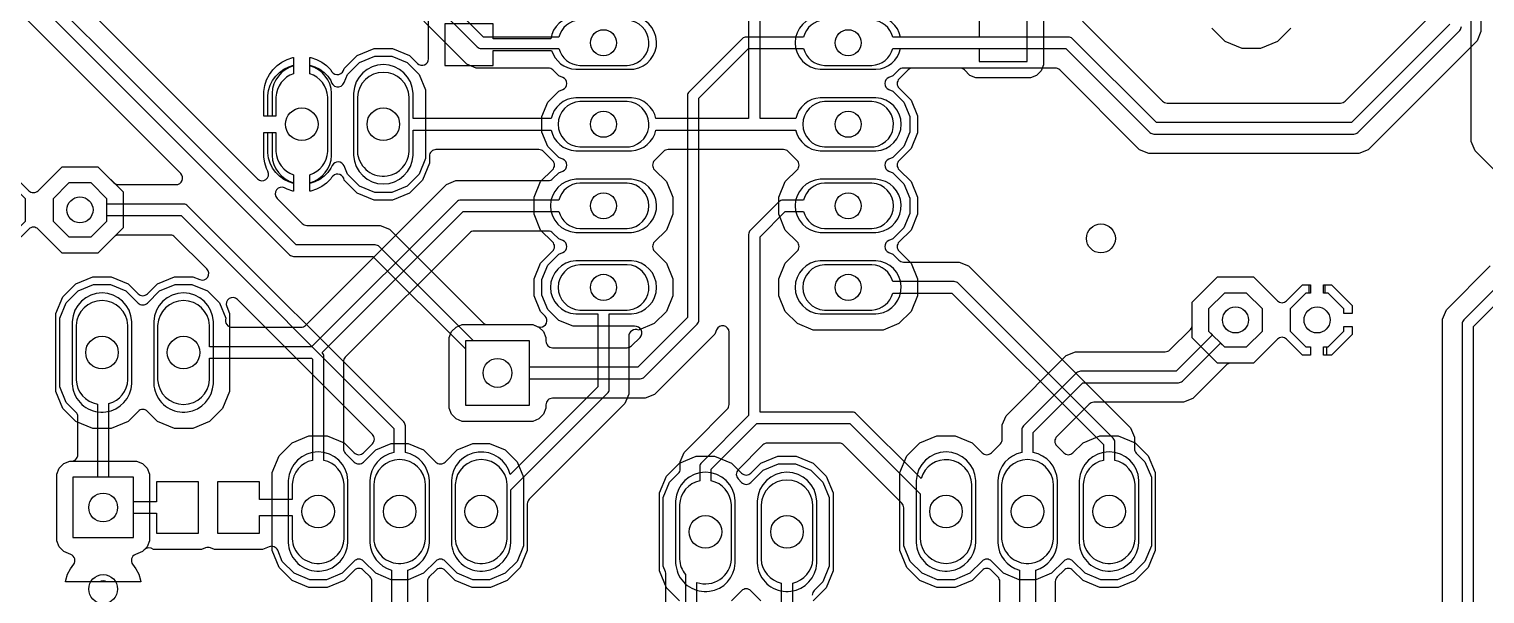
# Model space of a CAD drawing. Header units: millimetres. Extents: x 1 to 152, y 50 to 212.
# Drawn here: x 54.12 to 99.46, y 117.2 to 134.79 of the extents above; entities that cross this region are included whole.
import ezdxf

# ---------------------------------------------------------------- set-up
doc = ezdxf.new("R2010")
doc.units = ezdxf.units.MM

msp = doc.modelspace()

# ---------------------------------------------------------------- linework, layer by layer
at = {"layer": '16_copper'}
for points in [[(101.535, 128.618), (99.154, 130.999), (99.035, 131.288), (99.035, 142.592, 0.198912)], [(66.601, 135.712), (68.073, 134.24, 0.198912), (68.199, 134.188), (70.618, 134.188, 0.327921), (71.268, 133.66), (72.75, 133.66), (72.819, 133.666, 0.906347), (72.75, 135.072)], [(71.268, 135.072, 0.327921), (70.618, 134.544), (68.273, 134.544), (66.801, 136.016, 0.198912)], [(85.713, 135.183), (85.713, 133.681), (85.636, 133.494), (85.493, 133.351), (85.306, 133.274), (83.604, 133.274), (83.417, 133.351), (83.249, 133.519, 0.198912), (83.106, 133.579), (81.35, 133.579, 0.198912), (81.206, 133.519), (81.023, 133.336), (80.896, 133.284, 0.66818), (80.896, 132.908), (81.023, 132.856), (81.365, 132.514), (81.55, 132.068), (81.55, 131.584), (81.365, 131.138), (81.023, 130.796), (80.896, 130.744, 0.66818), (80.896, 130.368), (81.023, 130.316), (81.365, 129.974), (81.55, 129.528), (81.55, 129.044), (81.365, 128.598), (81.023, 128.256), (80.896, 128.204, 0.668191), (80.896, 127.828), (81.023, 127.776), (81.206, 127.593, 0.198912), (81.35, 127.533), (83.088, 127.533), (83.377, 127.414), (88.425, 122.366), (88.544, 122.077), (88.544, 121.727, 0.198912), (88.604, 121.583), (88.873, 121.314), (89.073, 120.831), (89.073, 118.691), (88.873, 118.208), (88.502, 117.837), (88.019, 117.637), (87.495, 117.637), (87.012, 117.837), (86.631, 118.218, 0.414214), (86.343, 118.218), (85.962, 117.837), (85.479, 117.637), (84.955, 117.637), (84.472, 117.837), (84.091, 118.218, 0.414214), (83.803, 118.218), (83.422, 117.837), (82.939, 117.637), (82.415, 117.637), (81.932, 117.837), (81.561, 118.208), (81.361, 118.691), (81.361, 119.879, 0.198912), (81.301, 120.023), (79.489, 121.835, 0.198912), (79.346, 121.895), (77.118, 121.895, 0.198912), (76.975, 121.835), (76.203, 121.063, 0.414214), (76.203, 120.776), (76.31, 120.669, 0.414214), (76.598, 120.669), (76.979, 121.05), (77.462, 121.25), (77.986, 121.25), (78.469, 121.05), (78.84, 120.679), (79.04, 120.196), (79.04, 118.056), (78.84, 117.573), (78.571, 117.304, 0.198912), (78.511, 117.16)], [(73.955, 115.729), (73.955, 117.807, 0.098493), (73.939, 117.885), (73.868, 118.056), (73.868, 120.196), (74.068, 120.679), (74.337, 120.948, 0.198912), (74.397, 121.092), (74.397, 121.315), (74.516, 121.604), (74.767, 121.854), (74.767, 121.854), (75.861, 122.949, 0.198912), (75.921, 123.092), (75.921, 125.349, 0.820684), (75.53, 125.427), (75.471, 125.284), (73.598, 123.411), (73.309, 123.292), (70.418, 123.292, 0.414214), (70.215, 123.088), (70.215, 122.978), (70.138, 122.791), (69.995, 122.648), (69.808, 122.571), (67.606, 122.571), (67.419, 122.648), (67.276, 122.791), (67.199, 122.978), (67.199, 125.18), (67.276, 125.367), (67.419, 125.51), (67.606, 125.587), (69.808, 125.587), (69.995, 125.51), (70.138, 125.367), (70.215, 125.18), (70.215, 125.07, 0.414214), (70.418, 124.866), (72.742, 124.866, 0.198912), (72.885, 124.926), (73.146, 125.187, 0.696843), (72.976, 125.532), (71.061, 125.532), (70.615, 125.716), (70.273, 126.058), (70.088, 126.504), (70.088, 126.988), (70.273, 127.434), (70.615, 127.776), (70.742, 127.828, 0.668191), (70.742, 128.204), (70.615, 128.256), (70.432, 128.439, 0.198912), (70.288, 128.499), (67.974, 128.499, 0.198912), (67.831, 128.439), (63.966, 124.574, 0.198912), (63.906, 124.431), (63.906, 121.727, 0.198912), (63.966, 121.583), (64.245, 121.304, 0.414214), (64.533, 121.304), (64.914, 121.685), (65.397, 121.885), (65.921, 121.885), (66.404, 121.685), (66.785, 121.304, 0.414214), (67.073, 121.304), (67.454, 121.685), (67.937, 121.885), (68.461, 121.885), (68.944, 121.685), (69.315, 121.314), (69.515, 120.831), (69.515, 118.691), (69.315, 118.208), (68.944, 117.837), (68.461, 117.637), (67.937, 117.637), (67.454, 117.837), (67.073, 118.218, 0.414214), (66.785, 118.218), (66.404, 117.837), (65.921, 117.637), (65.397, 117.637), (64.914, 117.837), (64.533, 118.218, 0.414214), (64.245, 118.218), (63.864, 117.837), (63.381, 117.637), (62.857, 117.637), (62.374, 117.837), (62.003, 118.208), (61.86, 118.554, 0.414214), (61.594, 118.664), (61.391, 118.58), (59.889, 118.58), (59.768, 118.63, 0.198911), (59.612, 118.63), (59.491, 118.58), (57.989, 118.58, 0.402553), (57.698, 118.565), (57.651, 118.518), (57.427, 118.425, 0.485577), (57.34, 118.118), (57.445, 117.974), (57.53, 117.806), (57.588, 117.628), (57.597, 117.573), (56.541, 117.573, 0.245287), (56.306, 117.573), (55.251, 117.573), (55.259, 117.628), (55.317, 117.806), (55.403, 117.974), (55.507, 118.118, 0.484702), (55.42, 118.425), (55.196, 118.518), (55.053, 118.66), (54.976, 118.847), (54.976, 120.929), (55.053, 121.116), (55.196, 121.258), (55.383, 121.336, 0.487144), (55.636, 121.539), (55.636, 122.712, 0.198912), (55.577, 122.856), (55.272, 123.161), (55.072, 123.644), (55.072, 125.784), (55.272, 126.267), (55.643, 126.638), (56.126, 126.838), (56.65, 126.838), (57.133, 126.638), (57.514, 126.257, 0.414214), (57.802, 126.257), (58.183, 126.638), (58.666, 126.838), (59.19, 126.838), (59.673, 126.638), (60.044, 126.267), (60.244, 125.784, 0.527726), (60.447, 125.501), (62.582, 125.501, 0.198912), (62.725, 125.561), (67.118, 129.954), (67.407, 130.073), (70.288, 130.073, 0.198912), (70.432, 130.133), (70.615, 130.316), (70.742, 130.368, 0.66818), (70.742, 130.744), (70.615, 130.796), (70.273, 131.138), (70.088, 131.584), (70.088, 132.068), (70.273, 132.514), (70.615, 132.856), (70.742, 132.908, 0.66818), (70.742, 133.284), (70.615, 133.336), (70.432, 133.519, 0.198912), (70.288, 133.579), (68.042, 133.579), (67.753, 133.698), (66.408, 135.043, 0.198912)], [(78.888, 135.072, 0.327921), (78.238, 134.544), (76.454, 134.544, 0.198912), (76.328, 134.492), (74.677, 132.841, 0.198912), (74.625, 132.715), (74.625, 125.804), (73.078, 124.257), (69.707, 124.257), (69.707, 125.079), (67.707, 125.079), (67.707, 123.079), (69.707, 123.079), (69.707, 123.901), (73.152, 123.901, 0.198912), (73.278, 123.953), (74.929, 125.604, 0.198912), (74.981, 125.73), (74.981, 132.641), (76.528, 134.188), (78.238, 134.188, 0.327921), (78.888, 133.66), (80.37, 133.66, 0.327921), (81.02, 134.188), (83.705, 134.188), (83.705, 133.782), (85.205, 133.782), (85.205, 135.082)], [(83.705, 135.082), (83.705, 134.544), (81.02, 134.544, 0.327921), (80.37, 135.072)], [(74.92, 115.1), (74.92, 117.554, 0.499991), (75.992, 118.278), (75.992, 119.974, 0.336925), (75.362, 120.722), (75.362, 121.084), (76.782, 122.504), (79.682, 122.504), (81.869, 120.318), (81.869, 118.913, 0.95208), (83.485, 118.913), (83.485, 120.609, 0.849035), (81.9, 120.79), (79.882, 122.808, 0.198912), (79.756, 122.86), (76.886, 122.86), (76.886, 128.323), (77.671, 129.108), (78.238, 129.108, 0.327921), (78.888, 128.58), (80.37, 128.58, 0.952079), (80.37, 129.992), (78.888, 129.992, 0.327921), (78.238, 129.464), (77.597, 129.464, 0.198912), (77.471, 129.412), (76.582, 128.523, 0.198912), (76.53, 128.397), (76.53, 122.756), (75.058, 121.284, 0.198912), (75.006, 121.158), (75.006, 120.722, 0.336925), (74.376, 119.974), (74.376, 118.278, 0.163301), (74.564, 117.8), (74.564, 115.1)], [(77.902, 115.382), (77.902, 117.53, 0.336925), (78.532, 118.278), (78.532, 119.974, 0.95208), (76.916, 119.974), (76.916, 118.278, 0.336925), (77.546, 117.53), (77.546, 115.456)]]:
    msp.add_lwpolyline(points, format="xyb", dxfattribs=at)
msp.add_lwpolyline([(93.414, 134.816), (93.007, 134.409), (92.475, 134.188), (91.899, 134.188), (91.367, 134.409), (90.96, 134.816)], dxfattribs=at)
for points in [[(64.889, 129.702), (64.406, 129.902), (64.035, 130.273), (63.929, 130.528, 0.640153), (63.561, 130.543), (63.519, 130.461), (63.421, 130.326), (63.303, 130.208), (63.168, 130.11), (63.019, 130.034), (62.865, 129.984), (62.865, 130.251, 0.309894), (63.419, 130.978), (63.419, 132.674, 0.309894), (62.865, 133.401), (62.865, 133.668), (63.019, 133.618), (63.168, 133.542), (63.303, 133.444), (63.421, 133.326), (63.519, 133.191, 0.800183), (63.929, 133.124), (64.035, 133.379), (64.406, 133.75), (64.889, 133.95), (65.413, 133.95), (65.896, 133.75), (66.267, 133.379), (66.467, 132.896), (66.467, 130.756), (66.267, 130.273), (65.896, 129.902), (65.413, 129.702)], [(61.549, 132.08), (61.549, 132.718), (61.575, 132.883), (61.627, 133.042), (61.703, 133.191), (61.801, 133.326), (61.919, 133.444), (62.054, 133.542), (62.203, 133.618), (62.357, 133.668), (62.357, 133.401, 0.309892), (61.803, 132.674), (61.803, 132.08)], [(65.27, 130.218, 0.357806), (65.959, 130.978), (65.959, 132.674, 0.95208), (64.343, 132.674), (64.343, 130.978), (64.351, 130.899), (64.366, 130.821), (64.389, 130.745), (64.42, 130.672), (64.457, 130.602), (64.501, 130.536), (64.552, 130.475), (64.608, 130.419), (64.669, 130.368), (64.735, 130.324), (64.805, 130.287), (64.878, 130.256), (64.954, 130.233), (65.032, 130.218), (65.111, 130.21), (65.191, 130.21)], [(72.819, 131.126, 0.906347), (72.75, 132.532), (71.268, 132.532, 0.952079), (71.268, 131.12), (72.75, 131.12)], [(80.439, 131.126, 0.906347), (80.37, 132.532), (78.888, 132.532, 0.952079), (78.888, 131.12), (80.37, 131.12)], [(62.203, 130.034), (62.054, 130.11), (61.919, 130.208), (61.801, 130.326), (61.703, 130.461), (61.627, 130.61), (61.575, 130.769), (61.549, 130.934), (61.549, 131.572), (61.803, 131.572), (61.803, 130.978, 0.309892), (62.357, 130.251), (62.357, 129.984)], [(55.145, 127.813), (54.396, 128.561, 0.414214), (54.109, 128.561), (53.615, 128.067), (53.518, 128.067), (53.518, 128.329), (54, 128.812), (54, 129.506), (53.509, 129.997), (53.416, 129.997), (53.416, 130.251), (53.615, 130.251), (54.109, 129.757, 0.414214), (54.396, 129.757), (55.145, 130.505), (56.26, 130.505), (57.048, 129.717), (57.048, 128.601), (56.26, 127.813)], [(63.238, 118.153, 0.357806), (63.927, 118.913), (63.927, 120.609, 0.336925), (63.297, 121.357), (63.297, 124.587, 0.201549), (63.243, 124.714), (67.638, 129.108), (70.618, 129.108, 0.327921), (71.268, 128.58), (72.75, 128.58, 0.952079), (72.75, 129.992), (71.268, 129.992, 0.327921), (70.618, 129.464), (67.564, 129.464, 0.198912), (67.438, 129.412), (62.918, 124.892), (59.736, 124.892), (59.736, 125.562, 0.95208), (58.12, 125.562), (58.12, 123.866, 0.95208), (59.736, 123.866), (59.736, 124.536), (62.918, 124.536), (62.941, 124.513), (62.941, 121.357, 0.336925), (62.311, 120.609), (62.311, 120.142), (61.29, 120.142), (61.29, 120.688), (59.99, 120.688), (59.99, 119.088), (61.29, 119.088), (61.29, 119.634), (62.311, 119.634), (62.311, 118.913), (62.319, 118.834), (62.334, 118.756), (62.357, 118.68), (62.388, 118.607), (62.425, 118.537), (62.469, 118.471), (62.52, 118.41), (62.576, 118.354), (62.637, 118.303), (62.703, 118.259), (62.773, 118.222), (62.846, 118.191), (62.922, 118.168), (63, 118.153), (63.079, 118.145), (63.159, 118.145)], [(72.819, 126.046, 0.906347), (72.75, 127.452), (71.268, 127.452, 0.952079), (71.268, 126.04), (72.75, 126.04)], [(87.876, 118.153, 0.357806), (88.565, 118.913), (88.565, 120.609, 0.336925), (87.935, 121.357), (87.935, 121.92, 0.198912), (87.883, 122.046), (83.057, 126.872, 0.198912), (82.931, 126.924), (81.02, 126.924, 0.327921), (80.37, 127.452), (78.888, 127.452, 0.952079), (78.888, 126.04), (80.37, 126.04, 0.327921), (81.02, 126.568), (82.857, 126.568), (87.579, 121.846), (87.579, 121.357, 0.336925), (86.949, 120.609), (86.949, 118.913), (86.957, 118.834), (86.972, 118.756), (86.995, 118.68), (87.026, 118.607), (87.063, 118.537), (87.107, 118.471), (87.158, 118.41), (87.214, 118.354), (87.275, 118.303), (87.341, 118.259), (87.411, 118.222), (87.484, 118.191), (87.56, 118.168), (87.638, 118.153), (87.717, 118.145), (87.797, 118.145)], [(91.136, 124.384), (90.348, 125.172), (90.348, 126.288), (91.136, 127.076), (92.252, 127.076), (93, 126.328, 0.414214), (93.287, 126.328), (93.782, 126.822), (93.98, 126.822), (93.98, 126.568), (93.887, 126.568), (93.396, 126.077), (93.396, 125.383), (93.887, 124.892), (94.031, 124.892), (94.031, 124.638), (93.782, 124.638), (93.287, 125.132, 0.414214), (93, 125.132), (92.252, 124.384)], [(57.364, 119.71), (58.09, 119.71), (58.09, 119.088), (59.39, 119.088), (59.39, 120.688), (58.09, 120.688), (58.09, 120.066), (57.364, 120.066), (57.364, 120.828), (56.602, 120.828), (56.602, 123.126, 0.324267), (57.196, 123.866), (57.196, 125.562, 0.95208), (55.58, 125.562), (55.58, 123.866, 0.349547), (56.246, 123.11), (56.246, 120.828), (55.484, 120.828), (55.484, 118.948), (57.364, 118.948)], [(65.778, 118.153, 0.357806), (66.467, 118.913), (66.467, 120.609, 0.95208), (64.851, 120.609), (64.851, 118.913), (64.859, 118.834), (64.874, 118.756), (64.897, 118.68), (64.928, 118.607), (64.965, 118.537), (65.009, 118.471), (65.06, 118.41), (65.116, 118.354), (65.177, 118.303), (65.243, 118.259), (65.313, 118.222), (65.386, 118.191), (65.462, 118.168), (65.54, 118.153), (65.619, 118.145), (65.699, 118.145)], [(68.318, 118.153, 0.357806), (69.007, 118.913), (69.007, 120.609, 0.95208), (67.391, 120.609), (67.391, 118.913), (67.399, 118.834), (67.414, 118.756), (67.437, 118.68), (67.468, 118.607), (67.505, 118.537), (67.549, 118.471), (67.6, 118.41), (67.656, 118.354), (67.717, 118.303), (67.783, 118.259), (67.853, 118.222), (67.926, 118.191), (68.002, 118.168), (68.08, 118.153), (68.159, 118.145), (68.239, 118.145)], [(85.336, 118.153, 0.357806), (86.025, 118.913), (86.025, 120.609, 0.95208), (84.409, 120.609), (84.409, 118.913), (84.417, 118.834), (84.432, 118.756), (84.455, 118.68), (84.486, 118.607), (84.523, 118.537), (84.567, 118.471), (84.618, 118.41), (84.674, 118.354), (84.735, 118.303), (84.801, 118.259), (84.871, 118.222), (84.944, 118.191), (85.02, 118.168), (85.098, 118.153), (85.177, 118.145), (85.257, 118.145)]]:
    msp.add_lwpolyline(points, format="xyb", close=True, dxfattribs=at)
for points in [[(56.54, 128.812), (56.54, 129.506), (56.049, 129.997), (55.355, 129.997), (54.864, 129.506), (54.864, 128.812), (55.355, 128.321), (56.049, 128.321)], [(92.532, 125.383), (92.532, 126.077), (92.041, 126.568), (91.347, 126.568), (90.856, 126.077), (90.856, 125.383), (91.347, 124.892), (92.041, 124.892)], [(95.072, 125.933), (95.072, 126.077), (94.581, 126.568), (94.488, 126.568), (94.488, 126.822), (94.686, 126.822), (95.326, 126.182), (95.326, 125.933)], [(94.539, 124.892), (94.581, 124.892), (95.072, 125.383), (95.072, 125.527), (95.326, 125.527), (95.326, 125.278), (94.686, 124.638), (94.539, 124.638)]]:
    msp.add_lwpolyline(points, close=True, dxfattribs=at)
at = {"layer": '1_copper'}
for points in [[(99.339, 179.844), (99.339, 134.717), (99.22, 134.428), (98.969, 134.178), (98.969, 134.178), (96.073, 131.282), (96.073, 131.282), (95.823, 131.031), (95.534, 130.912), (88.997, 130.912), (88.708, 131.031), (86.22, 133.519, 0.198912), (86.077, 133.579), (81.639, 133.579, 0.198912), (81.496, 133.519), (81.216, 133.24, 0.414214), (81.216, 132.952), (81.587, 132.582), (81.79, 132.091), (81.79, 131.561), (81.587, 131.07), (81.216, 130.7, 0.414214), (81.216, 130.412), (81.587, 130.042), (81.79, 129.551), (81.79, 129.021), (81.587, 128.53), (81.216, 128.16, 0.414214), (81.216, 127.872), (81.587, 127.502), (81.79, 127.011), (81.79, 126.481), (81.587, 125.99), (81.211, 125.615), (80.721, 125.412), (78.537, 125.412), (78.047, 125.615), (77.671, 125.99), (77.468, 126.481), (77.468, 127.011), (77.671, 127.502), (78.042, 127.872, 0.414214), (78.042, 128.16), (77.671, 128.53), (77.468, 129.021), (77.468, 129.551), (77.671, 130.042), (78.042, 130.412, 0.414214), (78.042, 130.7), (77.762, 130.979, 0.198912), (77.619, 131.039), (74.019, 131.039, 0.198912), (73.876, 130.979), (73.596, 130.7, 0.414214), (73.596, 130.412), (73.967, 130.042), (74.17, 129.551), (74.17, 129.021), (73.967, 128.53), (73.596, 128.16, 0.414214), (73.596, 127.872), (73.967, 127.502), (74.17, 127.011), (74.17, 126.481), (73.967, 125.99), (73.591, 125.615), (73.101, 125.412, 0.557061), (72.796, 125.208), (72.796, 123.414), (72.677, 123.125), (69.695, 120.143, 0.198912), (69.635, 119.999), (69.635, 118.547), (69.416, 118.02), (69.012, 117.616), (68.485, 117.397), (67.913, 117.397), (67.386, 117.616), (67.073, 117.929, 0.414214), (66.785, 117.929), (66.582, 117.725, 0.198912), (66.523, 117.582), (66.523, 109.748, 0.198912)], [(49.15, 140.844), (62.231, 127.763, 0.198912), (62.357, 127.711), (64.823, 127.711), (67.707, 124.828), (67.707, 123.079), (69.707, 123.079), (69.707, 125.079), (67.958, 125.079), (65.023, 128.015, 0.198912), (64.897, 128.067), (62.431, 128.067), (49.454, 141.044)], [(50.123, 141.237), (61.232, 130.127, 0.854087), (61.557, 130.363), (61.516, 130.444), (61.458, 130.621), (61.429, 130.805), (61.429, 131.572), (61.683, 131.572), (61.683, 130.857, 0.323071), (62.357, 130.005), (62.357, 129.741), (62.334, 129.745), (62.157, 129.803), (62.076, 129.844, 0.854087), (61.84, 129.519), (62.624, 128.736, 0.198912), (62.767, 128.676), (65.054, 128.676), (65.343, 128.557), (65.593, 128.306), (65.593, 128.306), (68.253, 125.647, 0.198912), (68.397, 125.587), (69.808, 125.587), (69.968, 125.521), (69.981, 125.517), (69.993, 125.512), (69.998, 125.511), (70.002, 125.51), (70.015, 125.508), (70.029, 125.506), (70.033, 125.506), (70.037, 125.506), (70.051, 125.506, 0.659216), (70.189, 125.852), (70.051, 125.99), (69.848, 126.481), (69.848, 127.011), (70.051, 127.502), (70.422, 127.872, 0.414214), (70.422, 128.16), (70.051, 128.53), (69.848, 129.021), (69.848, 129.551), (70.051, 130.042), (70.422, 130.412, 0.414214), (70.422, 130.7), (70.142, 130.979, 0.198912), (69.999, 131.039), (66.79, 131.039, 0.414214), (66.587, 130.835), (66.587, 130.612), (66.368, 130.085), (65.964, 129.681), (65.437, 129.462), (64.865, 129.462), (64.338, 129.681), (63.934, 130.085, 0.640285), (63.577, 130.212), (63.564, 130.197, 0.098029), (63.513, 130.128), (63.381, 129.996), (63.231, 129.887), (63.065, 129.803), (62.888, 129.745), (62.865, 129.741), (62.865, 130.005, 0.323073), (63.539, 130.857), (63.539, 132.795, 0.323073), (62.865, 133.647), (62.865, 133.911), (62.888, 133.907), (63.065, 133.849), (63.231, 133.765), (63.381, 133.656), (63.513, 133.524, 0.709924), (63.908, 133.506), (63.934, 133.567), (64.338, 133.971), (64.865, 134.19), (65.437, 134.19), (65.964, 133.971), (66.213, 133.723, 0.668179), (66.56, 133.866), (66.56, 135.056)], [(76.53, 141.097), (76.53, 132.004), (73.643, 132.004, 0.338315), (72.876, 132.652), (71.142, 132.652, 0.338315), (70.375, 132.004), (66.079, 132.004), (66.079, 132.795, 0.95729), (64.223, 132.795), (64.223, 130.857, 0.95729), (66.079, 130.857), (66.079, 131.648), (70.375, 131.648, 0.338315), (71.142, 131), (72.876, 131, 0.338315), (73.643, 131.648), (77.995, 131.648), (78, 131.625, 0.330356), (78.762, 131), (80.496, 131, 0.952081), (80.496, 132.652), (78.762, 132.652, 0.338315), (77.995, 132.004), (76.886, 132.004), (76.886, 141.023)], [(54.109, 129.757, 0.414214), (54.396, 129.757), (55.145, 130.505), (56.26, 130.505), (56.759, 130.006, 0.198912), (56.903, 129.946), (58.695, 129.946, 0.668179), (58.839, 130.293), (48.608, 140.524)], [(78.762, 135.192, 0.952081), (78.762, 133.54), (80.496, 133.54, 0.338315), (81.263, 134.188), (86.413, 134.188), (89.028, 131.573, 0.198912), (89.154, 131.521), (95.377, 131.521), (95.384, 131.522, 0.188292), (95.503, 131.573), (98.678, 134.748, 0.198912), (98.73, 134.874)], [(98.374, 134.948), (95.303, 131.877), (89.228, 131.877), (86.613, 134.492, 0.198912), (86.487, 134.544), (81.263, 134.544, 0.338315), (80.496, 135.192)], [(86.933, 135.034), (89.421, 132.546, 0.198912), (89.564, 132.486), (94.967, 132.486, 0.198912), (95.11, 132.546), (97.705, 135.141, 0.198912)], [(65.913, 109.39), (65.913, 117.94, 0.323073), (66.587, 118.792), (66.587, 120.73, 0.346554), (65.837, 121.6), (65.837, 122.428, 0.198912), (65.785, 122.554), (59.054, 129.285, 0.198912), (58.928, 129.337), (56.54, 129.337), (56.54, 129.506), (56.049, 129.997), (55.355, 129.997), (54.864, 129.506), (54.864, 128.812), (55.355, 128.321), (56.049, 128.321), (56.54, 128.812), (56.54, 128.981), (58.854, 128.981), (65.481, 122.354), (65.481, 121.6, 0.346554), (64.731, 120.73), (64.731, 118.792, 0.323073), (65.405, 117.94), (65.405, 109.39, 0.323073)], [(64.795, 109.748), (64.795, 117.582, 0.198912), (64.736, 117.725), (64.533, 117.929, 0.414214), (64.245, 117.929), (63.932, 117.616), (63.405, 117.397), (62.833, 117.397), (62.306, 117.616), (61.902, 118.02), (61.683, 118.547), (61.683, 120.975), (61.902, 121.502), (62.306, 121.906), (62.833, 122.125), (63.405, 122.125), (63.932, 121.906), (64.245, 121.593, 0.414214), (64.533, 121.593), (64.812, 121.873, 0.415334), (64.812, 122.161), (60.604, 126.369, 0.820682), (60.273, 126.148), (60.364, 125.928), (60.364, 123.5), (60.145, 122.973), (59.741, 122.569), (59.214, 122.35), (58.642, 122.35), (58.115, 122.569), (57.802, 122.882, 0.414214), (57.514, 122.882), (57.201, 122.569), (56.674, 122.35), (56.102, 122.35), (55.575, 122.569), (55.171, 122.973), (54.952, 123.5), (54.952, 125.928), (55.171, 126.455), (55.575, 126.859), (56.102, 127.078), (56.674, 127.078), (57.201, 126.859), (57.514, 126.546, 0.414214), (57.802, 126.546), (58.115, 126.859), (58.642, 127.078), (59.214, 127.078), (59.434, 126.987, 0.820682), (59.655, 127.318), (58.661, 128.312, 0.198912), (58.518, 128.372), (56.903, 128.372, 0.198912), (56.759, 128.312), (56.26, 127.813), (55.145, 127.813), (54.396, 128.561, 0.414214), (54.109, 128.561)], [(84.353, 109.748), (84.353, 117.582, 0.198912), (84.294, 117.725), (84.091, 117.929, 0.414214), (83.803, 117.929), (83.49, 117.616), (82.963, 117.397), (82.391, 117.397), (81.864, 117.616), (81.46, 118.02), (81.241, 118.547), (81.241, 120.975), (81.46, 121.502), (81.864, 121.906), (82.391, 122.125), (82.963, 122.125), (83.49, 121.906), (83.803, 121.593, 0.414214), (84.091, 121.593), (84.37, 121.873, 0.198912), (84.43, 122.017), (84.43, 122.458), (84.549, 122.747), (86.422, 124.62), (86.711, 124.739), (89.506, 124.739, 0.198912), (89.649, 124.799), (90.288, 125.438, 0.198912), (90.348, 125.582), (90.348, 126.288), (91.136, 127.076), (92.252, 127.076), (93, 126.328, 0.414214), (93.287, 126.328), (93.782, 126.822), (94.031, 126.822), (94.031, 126.568), (93.887, 126.568), (93.396, 126.077), (93.396, 125.383), (93.887, 124.892), (94.031, 124.892), (94.031, 124.638), (93.782, 124.638), (93.287, 125.132, 0.414214), (93, 125.132), (92.252, 124.384), (91.546, 124.384, 0.198912), (91.402, 124.324), (90.362, 123.284), (90.073, 123.165), (87.278, 123.165, 0.198912), (87.135, 123.105), (86.127, 122.097, 0.414214), (86.127, 121.81), (86.343, 121.593, 0.414214), (86.631, 121.593), (86.944, 121.906), (87.471, 122.125), (88.043, 122.125), (88.57, 121.906), (88.974, 121.502), (89.193, 120.975), (89.193, 118.547), (88.974, 118.02), (88.57, 117.616), (88.043, 117.397), (87.471, 117.397), (86.944, 117.616), (86.631, 117.929, 0.414214), (86.343, 117.929), (86.14, 117.725, 0.198912), (86.081, 117.582), (86.081, 109.748, 0.198912)], [(85.471, 109.39), (85.471, 117.94, 0.323073), (86.145, 118.792), (86.145, 120.73, 0.346554), (85.395, 121.6), (85.395, 122.227), (86.942, 123.774), (89.916, 123.774, 0.198912), (90.042, 123.826), (91.227, 125.012), (91.347, 124.892), (92.041, 124.892), (92.532, 125.383), (92.532, 126.077), (92.041, 126.568), (91.347, 126.568), (90.856, 126.077), (90.856, 125.383), (90.976, 125.263), (89.842, 124.13), (86.868, 124.13, 0.198912), (86.742, 124.078), (85.091, 122.427, 0.198912), (85.039, 122.301), (85.039, 121.6, 0.346554), (84.289, 120.73), (84.289, 118.792, 0.323073), (84.963, 117.94), (84.963, 109.39, 0.323073)], [(74.371, 116.981), (73.967, 117.385), (73.748, 117.912), (73.748, 120.34), (73.967, 120.867), (74.371, 121.271), (74.898, 121.49), (75.47, 121.49), (75.997, 121.271), (76.31, 120.958, 0.414214), (76.598, 120.958), (76.911, 121.271), (77.438, 121.49), (78.01, 121.49), (78.537, 121.271), (78.941, 120.867), (79.16, 120.34), (79.16, 117.912), (78.941, 117.385), (78.537, 116.981)], [(76.911, 116.981), (76.598, 117.294, 0.414214), (76.31, 117.294), (75.997, 116.981)]]:
    msp.add_lwpolyline(points, format="xyb", dxfattribs=at)
for points in [[(72.957, 133.548, 0.906349), (72.876, 135.192), (71.142, 135.192, 0.359382), (70.364, 134.483), (68.568, 134.483), (68.568, 134.955), (67.068, 134.955), (67.068, 133.655), (68.568, 133.655), (68.568, 134.127), (70.391, 134.127, 0.317179), (71.142, 133.54), (72.876, 133.54)], [(61.429, 132.08), (61.429, 132.847), (61.458, 133.031), (61.516, 133.208), (61.6, 133.374), (61.709, 133.524), (61.841, 133.656), (61.991, 133.765), (62.157, 133.849), (62.334, 133.907), (62.357, 133.911), (62.357, 133.647, 0.323071), (61.683, 132.795), (61.683, 132.08)], [(72.957, 128.468, 0.906349), (72.876, 130.112), (71.142, 130.112, 0.952081), (71.142, 128.46), (72.876, 128.46)], [(80.577, 128.468, 0.906349), (80.496, 130.112), (78.762, 130.112, 0.952081), (78.762, 128.46), (80.496, 128.46)], [(68.32, 117.912, 0.36397), (69.127, 118.792), (69.127, 120.438), (72.135, 123.445, 0.198912), (72.187, 123.571), (72.187, 125.92), (72.876, 125.92, 0.952081), (72.876, 127.572), (71.142, 127.572, 0.952081), (71.142, 125.92), (71.831, 125.92), (71.831, 123.645), (69.1, 120.913, 0.865661), (67.271, 120.73), (67.271, 118.792), (67.278, 118.712), (67.292, 118.632), (67.313, 118.554), (67.341, 118.478), (67.375, 118.404), (67.416, 118.334), (67.462, 118.268), (67.514, 118.205), (67.571, 118.148), (67.634, 118.096), (67.7, 118.05), (67.77, 118.009), (67.844, 117.975), (67.92, 117.947), (67.998, 117.926), (68.078, 117.912), (68.158, 117.905), (68.24, 117.905)], [(80.577, 125.928, 0.906349), (80.496, 127.572), (78.762, 127.572, 0.952081), (78.762, 125.92), (80.496, 125.92)], [(99.171, 111.236), (99.111, 111.236), (99.111, 125.529), (100.15, 126.568), (102.633, 126.568, 0.338315), (103.4, 125.92), (105.134, 125.92, 0.952081), (105.134, 127.572), (103.4, 127.572, 0.338315), (102.633, 126.924), (100.076, 126.924, 0.198912), (99.95, 126.872), (98.807, 125.729, 0.198912), (98.755, 125.603), (98.755, 111.236), (97.171, 111.236), (97.171, 109.236), (99.171, 109.236)], [(56.509, 122.865, 0.36397), (57.316, 123.745), (57.316, 125.683, 0.95729), (55.46, 125.683), (55.46, 123.745), (55.467, 123.665), (55.481, 123.585), (55.502, 123.507), (55.53, 123.431), (55.564, 123.357), (55.605, 123.287), (55.651, 123.221), (55.703, 123.158), (55.76, 123.101), (55.823, 123.049), (55.889, 123.003), (55.959, 122.962), (56.033, 122.928), (56.109, 122.9), (56.187, 122.879), (56.267, 122.865), (56.347, 122.858), (56.429, 122.858)], [(59.049, 122.865, 0.36397), (59.856, 123.745), (59.856, 125.683, 0.95729), (58, 125.683), (58, 123.745), (58.007, 123.665), (58.021, 123.585), (58.042, 123.507), (58.07, 123.431), (58.104, 123.357), (58.145, 123.287), (58.191, 123.221), (58.243, 123.158), (58.3, 123.101), (58.363, 123.049), (58.429, 123.003), (58.499, 122.962), (58.573, 122.928), (58.649, 122.9), (58.727, 122.879), (58.807, 122.865), (58.887, 122.858), (58.969, 122.858)], [(63.24, 117.912, 0.36397), (64.047, 118.792), (64.047, 120.73, 0.95729), (62.191, 120.73), (62.191, 118.792), (62.198, 118.712), (62.212, 118.632), (62.233, 118.554), (62.261, 118.478), (62.295, 118.404), (62.336, 118.334), (62.382, 118.268), (62.434, 118.205), (62.491, 118.148), (62.554, 118.096), (62.62, 118.05), (62.69, 118.009), (62.764, 117.975), (62.84, 117.947), (62.918, 117.926), (62.998, 117.912), (63.078, 117.905), (63.16, 117.905)], [(82.798, 117.912, 0.36397), (83.605, 118.792), (83.605, 120.73, 0.95729), (81.749, 120.73), (81.749, 118.792), (81.756, 118.712), (81.77, 118.632), (81.791, 118.554), (81.819, 118.478), (81.853, 118.404), (81.894, 118.334), (81.94, 118.268), (81.992, 118.205), (82.049, 118.148), (82.112, 118.096), (82.178, 118.05), (82.248, 118.009), (82.322, 117.975), (82.398, 117.947), (82.476, 117.926), (82.556, 117.912), (82.636, 117.905), (82.718, 117.905)], [(87.878, 117.912, 0.36397), (88.685, 118.792), (88.685, 120.73, 0.95729), (86.829, 120.73), (86.829, 118.792), (86.836, 118.712), (86.85, 118.632), (86.871, 118.554), (86.899, 118.478), (86.933, 118.404), (86.974, 118.334), (87.02, 118.268), (87.072, 118.205), (87.129, 118.148), (87.192, 118.096), (87.258, 118.05), (87.328, 118.009), (87.402, 117.975), (87.478, 117.947), (87.556, 117.926), (87.636, 117.912), (87.716, 117.905), (87.798, 117.905)], [(56.402, 117.573), (55.251, 117.573), (55.259, 117.628), (55.317, 117.806), (55.403, 117.974), (55.507, 118.118, 0.484705), (55.42, 118.425), (55.196, 118.518), (55.053, 118.66), (54.976, 118.847), (54.976, 120.929), (55.053, 121.116), (55.196, 121.258), (55.383, 121.336), (57.465, 121.336), (57.651, 121.258), (57.794, 121.116), (57.872, 120.929), (57.872, 118.847), (57.794, 118.66), (57.651, 118.518), (57.427, 118.425, 0.485588), (57.34, 118.118), (57.445, 117.974), (57.53, 117.806), (57.588, 117.628), (57.597, 117.573), (56.446, 117.573), (56.445, 117.573), (56.444, 117.573), (56.427, 117.571), (56.425, 117.571)], [(75.305, 117.277, 0.36397), (76.112, 118.157), (76.112, 120.095, 0.95729), (74.256, 120.095), (74.256, 118.157), (74.263, 118.077), (74.277, 117.997), (74.298, 117.919), (74.326, 117.843), (74.36, 117.769), (74.401, 117.699), (74.447, 117.633), (74.499, 117.57), (74.556, 117.513), (74.619, 117.461), (74.685, 117.415), (74.755, 117.374), (74.829, 117.34), (74.905, 117.312), (74.983, 117.291), (75.063, 117.277), (75.143, 117.27), (75.225, 117.27)], [(77.845, 117.277, 0.36397), (78.652, 118.157), (78.652, 120.095, 0.95729), (76.796, 120.095), (76.796, 118.157), (76.803, 118.077), (76.817, 117.997), (76.838, 117.919), (76.866, 117.843), (76.9, 117.769), (76.941, 117.699), (76.987, 117.633), (77.039, 117.57), (77.096, 117.513), (77.159, 117.461), (77.225, 117.415), (77.295, 117.374), (77.369, 117.34), (77.445, 117.312), (77.523, 117.291), (77.603, 117.277), (77.683, 117.27), (77.765, 117.27)]]:
    msp.add_lwpolyline(points, format="xyb", close=True, dxfattribs=at)
for points in [[(93.414, 134.816), (93.007, 134.409), (92.475, 134.188), (91.899, 134.188), (91.367, 134.409), (90.96, 134.816)], [(98.146, 111.947), (98.146, 125.76), (98.265, 126.049), (99.63, 127.414)]]:
    msp.add_lwpolyline(points, dxfattribs=at)
for points in [[(95.072, 125.933), (95.072, 126.077), (94.581, 126.568), (94.437, 126.568), (94.437, 126.822), (94.686, 126.822), (95.326, 126.182), (95.326, 125.933)], [(94.437, 124.892), (94.581, 124.892), (95.072, 125.383), (95.072, 125.527), (95.326, 125.527), (95.326, 125.278), (94.686, 124.638), (94.437, 124.638)], [(57.364, 120.828), (55.484, 120.828), (55.484, 118.948), (57.364, 118.948)]]:
    msp.add_lwpolyline(points, close=True, dxfattribs=at)
at = {"layer": 'drills_PTH'}
for centre, radius in [((72.009, 134.366), 0.406), ((79.629, 134.366), 0.406), ((62.611, 131.826), 0.508), ((65.151, 131.826), 0.508), ((72.009, 131.826), 0.406), ((79.629, 131.826), 0.406), ((72.009, 129.286), 0.406), ((79.629, 129.286), 0.406), ((55.702, 129.159), 0.406), ((72.009, 126.746), 0.406), ((79.629, 126.746), 0.406), ((91.694, 125.73), 0.406), ((94.234, 125.73), 0.406), ((56.388, 124.714), 0.508), ((58.928, 124.714), 0.508), ((56.424, 119.888), 0.45), ((63.119, 119.761), 0.508), ((65.659, 119.761), 0.508), ((68.199, 119.761), 0.508), ((82.677, 119.761), 0.508), ((85.217, 119.761), 0.508), ((87.757, 119.761), 0.508), ((75.184, 119.126), 0.508), ((77.724, 119.126), 0.508), ((56.424, 117.348), 0.45)]:
    msp.add_circle(centre, radius, dxfattribs=at)
at = {"layer": 'drills_via_1_16'}
for centre in [(87.503, 128.27), (68.707, 124.079)]:
    msp.add_circle(centre, 0.45, dxfattribs=at)

doc.saveas('drawing.dxf')
